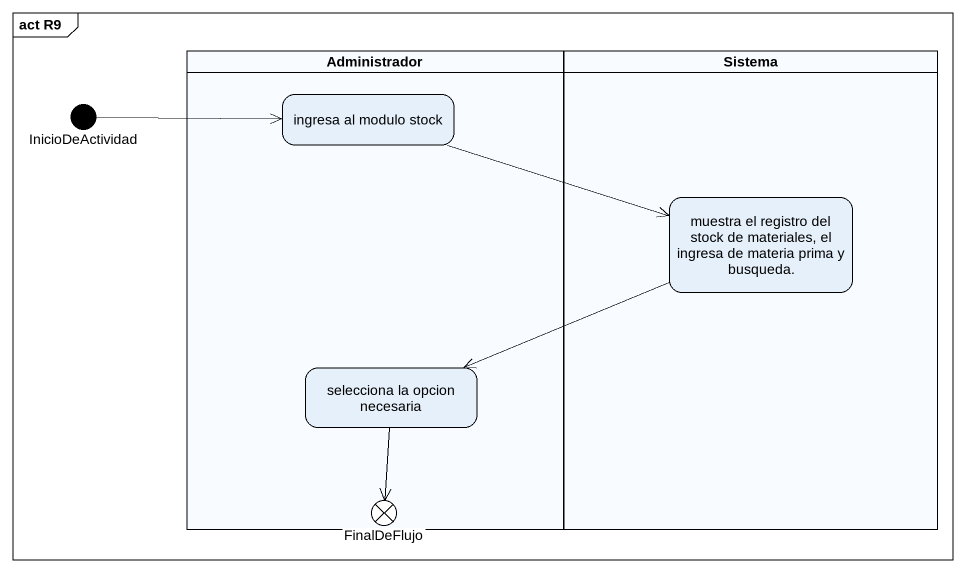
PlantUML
@startuml
mainframe act R9
hide empty description
state Administrador <<partition>> {
  state "ingresa al modulo stock" as ingresa_al_modulo_stock
  state "selecciona la opcion necesaria" as selecciona_la_opcion
  state FinalDeFlujo <<end>>
}
state Sistema <<partition>> {
  state "muestra el registro del stock de materiales, el ingresa de materia prima y busqueda." as muestra_el_registro_del
}
state InicioDeActividad <<start>>
InicioDeActividad -right-> ingresa_al_modulo_stock
ingresa_al_modulo_stock -right-> muestra_el_registro_del
muestra_el_registro_del -left-> selecciona_la_opcion
selecciona_la_opcion --> FinalDeFlujo
@enduml
